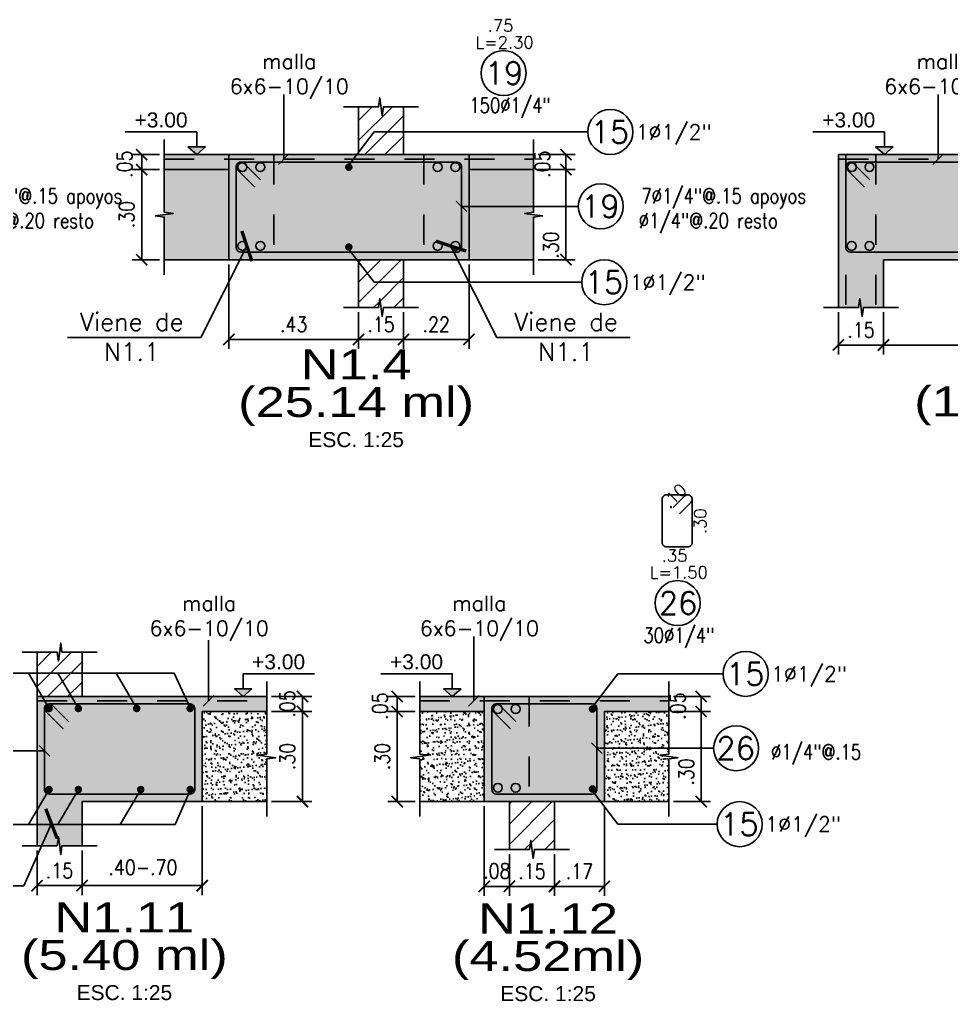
# Model space of a CAD drawing. Header units: millimetres. Extents: x -7.7 to 59, y -25.2 to 13.4.
# Drawn here: x 49.736 to 52.839, y -4.814 to -1.546 of the extents above; entities that cross this region are included whole.
import ezdxf
from ezdxf.enums import TextEntityAlignment as Align

# ---------------------------------------------------------------- set-up
doc = ezdxf.new("R2010")
doc.units = ezdxf.units.MM
doc.header["$LTSCALE"] = 0.05
doc.linetypes.add('DASHDOT2', pattern=[12.7, 6.35, -3.175, 0, -3.175])
doc.linetypes.add('HIDDEN2', pattern=[4.7625, 3.175, -1.5875])
for name, color, linetype in [('ACHURADO', 1, 'Continuous'), ('ACOTADO', 2, 'Continuous'), ('CANT_INVIS', 2, 'HIDDEN2'), ('CONT_CORTE', 4, 'Continuous'), ('TEXTO_REFUERZO', 3, 'Continuous'), ('TITULOS', 1, 'Continuous'), ('TXT_IND', 2, 'Continuous')]:
    doc.layers.add(name, color=color, linetype=linetype)
doc.styles.add('ACOTAMIENTOS', font='romans.shx', dxfattribs={"width": 0.85})
doc.styles.add('ARIAL', font='arial.ttf')
doc.styles.get("Standard").update_dxf_attribs({"font": 'romans.shx'})
doc.dimstyles.new('ACOTA_25', dxfattribs={"dimscale": 0.025, "dimtxt": 2, "dimasz": 1.5, "dimexe": 1.25, "dimexo": 0.625, "dimgap": 1, "dimtad": 1, "dimzin": 4, "dimdsep": 46, "dimtxsty": 'ACOTAMIENTOS', "dimblk1": 'ARCHTICK', "dimblk2": 'ARCHTICK', "dimsah": 1, "dimcen": 1.5, "dimclrd": 1, "dimclre": 1, "dimclrt": 256, "dimadec": 0, "dimazin": 0, "dimtfac": 1, "dimtofl": 0, "dimtmove": 2, "dimatfit": 3, "dimldrblk": 'ARCHTICK', "dimfxl": 0, "dimtolj": 1, "dimtzin": 0, "dimarcsym": 0})
pattern_1 = [(45, (0, -1.76042), (-0.03367596, 0.03367596), [])]
pattern_2 = [(37.5, (-9.187665, -3.564204), (-0.000960019, 0.029364794), [0, -0.0231648, 0, -0.025908, 0, -0.024765]), (7.5, (-9.187665, -3.564204), (0.026971397, 0.043009506), [0, -0.0124968, 0, -0.0208788, 0, -0.008001]), (327.5, (-9.20641, -3.564204), (0.047459542, 8.6231e-05), [0, -0.00762, 0, -0.027432, 0, -0.035814]), (317.5, (-9.20641, -3.564204), (0.045813387, 0.01337576), [0, -0.00381, 0, -0.0179832, 0, -0.020574])]

# ---------------------------------------------------------------- blocks, each defined once
blk = doc.blocks.new('_ARCHTICK')
at = {"color": 0, "linetype": 'ByBlock', "const_width": 0.15}
blk.add_lwpolyline([(-0.5, -0.5), (0.5, 0.5)], dxfattribs=at)
blk = doc.blocks.new('*D62')
at = {"layer": 'ACOTADO', "color": 1, "lineweight": -2}
for p, q in [((50.2021, -2.045), (50.1115, -2.045)), ((50.1427, -2.045), (50.1427, -2.345)), ((50.2021, -2.345), (50.1115, -2.345))]:
    blk.add_line(p, q, dxfattribs=at)
at = {"layer": 'DEFPOINTS', "color": 0}
for p in [(50.2178, -2.045), (50.1427, -2.345), (50.2178, -2.345)]:
    blk.add_point(p, dxfattribs=at)
at = {"layer": 'ACOTADO', "color": 1, "lineweight": -2, "xscale": 0.03750000000000001, "yscale": 0.03750000000000001, "zscale": 0.03750000000000001}
for p, rotation in [((50.1427, -2.045), 90), ((50.1427, -2.345), 270)]:
    blk.add_blockref('_ARCHTICK', p, dxfattribs=dict(at, rotation=rotation))
at = {"layer": 'ACOTADO', "insert": (50.0927, -2.195), "char_height": 0.05, "attachment_point": 5, "rotation": 90, "style": 'ACOTAMIENTOS'}
blk.add_mtext('\\A1;.30', dxfattribs=at)
blk = doc.blocks.new('*D63')
at = {"layer": 'ACOTADO', "color": 1, "lineweight": -2}
for p, q in [((50.2021, -1.995), (50.1115, -1.995)), ((50.1427, -2.045), (50.1427, -1.995)), ((50.2021, -2.045), (50.1115, -2.045))]:
    blk.add_line(p, q, dxfattribs=at)
at = {"layer": 'DEFPOINTS', "color": 0}
for p in [(50.1427, -1.995), (50.2178, -1.995), (50.2178, -2.045)]:
    blk.add_point(p, dxfattribs=at)
at = {"layer": 'ACOTADO', "color": 1, "lineweight": -2, "xscale": 0.03750000000000001, "yscale": 0.03750000000000001, "zscale": 0.03750000000000001}
for p, rotation in [((50.1427, -1.995), 90), ((50.1427, -2.045), 270)]:
    blk.add_blockref('_ARCHTICK', p, dxfattribs=dict(at, rotation=rotation))
at = {"layer": 'ACOTADO', "insert": (50.0859, -2.0271), "char_height": 0.05, "attachment_point": 5, "rotation": 90, "style": 'ACOTAMIENTOS'}
blk.add_mtext('\\A1;.05', dxfattribs=at)
blk = doc.blocks.new('Nivel-elev')
at = {"layer": 'TXT_IND'}
blk.add_hatch(color=1, dxfattribs=at).paths.add_polyline_path([(-0.0585, 0.0506), (0.0585, 0.0506), (0, 0)])
for p, q in [((0, 0), (-0.0585, 0.0506)), ((-0.0585, 0.0506), (0.0585, 0.0506)), ((0.0585, 0.0506), (0, 0))]:
    blk.add_line(p, q, dxfattribs=at)
blk.add_lwpolyline([(-0.4759, 0.1507), (0, 0.1507), (0, 0.0506)], dxfattribs=at)
blk.add_attdef('+2.85', (-0.4759, 0.1706), '', height=0.0975, dxfattribs=at)
blk = doc.blocks.new('*D276')
at = {"layer": 'ACOTADO', "color": 1, "lineweight": -2}
for p, q in [((50.4328, -2.3606), (50.4328, -2.6416)), ((50.8646, -2.5199), (50.8646, -2.6416)), ((50.4328, -2.6104), (50.8646, -2.6104))]:
    blk.add_line(p, q, dxfattribs=at)
at = {"layer": 'DEFPOINTS', "color": 0}
for p in [(50.4328, -2.345), (50.8646, -2.5043), (50.8646, -2.6104)]:
    blk.add_point(p, dxfattribs=at)
at = {"layer": 'ACOTADO', "color": 1, "lineweight": -2, "xscale": 0.03750000000000001, "yscale": 0.03750000000000001, "zscale": 0.03750000000000001, "rotation": 180}
blk.add_blockref('_ARCHTICK', (50.4328, -2.6104), dxfattribs=at)
at = {"layer": 'ACOTADO', "color": 1, "lineweight": -2, "xscale": 0.03750000000000001, "yscale": 0.03750000000000001, "zscale": 0.03750000000000001}
blk.add_blockref('_ARCHTICK', (50.8646, -2.6104), dxfattribs=at)
at = {"layer": 'ACOTADO', "insert": (50.6487, -2.5604), "char_height": 0.05, "attachment_point": 5, "style": 'ACOTAMIENTOS'}
blk.add_mtext('\\A1;.43', dxfattribs=at)
blk = doc.blocks.new('COTA25')
at = {"layer": 'TEXTO_REFUERZO', "color": 1}
blk.add_line((0, -0.0625), (0, 0.0625), dxfattribs=at)
at = {"layer": 'TEXTO_REFUERZO'}
blk.add_line((-0.0177, -0.0177), (0.0177, 0.0177), dxfattribs=at)
blk = doc.blocks.new('Titulos')
at = {"layer": 'TITULOS', "color": 1, "style": 'ARIAL', "width": 1.25}
blk.add_attdef('TITULO_1', text='', height=0.2, dxfattribs=at).set_placement((0, 0.25), align=Align.MIDDLE_CENTER)
at = {"layer": 'TITULOS', "style": 'ARIAL', "width": 1.25}
blk.add_attdef('TITULO_2', text='', height=0.2, dxfattribs=at).set_placement((0, 0), align=Align.MIDDLE_CENTER)
at = {"layer": 'TITULOS', "color": 2, "width": 1.25}
for tag, p in [('ESCALA_1', (0, -0.2505)), ('ESCALA_2', (0, -0.4083))]:
    blk.add_attdef(tag, text='', height=0.1, dxfattribs=at).set_placement(p, align=Align.MIDDLE_CENTER)
blk = doc.blocks.new('*D64')
at = {"layer": 'ACOTADO', "color": 1, "lineweight": -2}
for p, q in [((51.4634, -2.045), (51.5866, -2.045)), ((51.5554, -2.045), (51.5554, -2.345)), ((51.4634, -2.345), (51.5866, -2.345))]:
    blk.add_line(p, q, dxfattribs=at)
at = {"layer": 'DEFPOINTS', "color": 0}
for p in [(51.4478, -2.045), (51.4478, -2.345), (51.5554, -2.345)]:
    blk.add_point(p, dxfattribs=at)
at = {"layer": 'ACOTADO', "color": 1, "lineweight": -2, "xscale": 0.03750000000000001, "yscale": 0.03750000000000001, "zscale": 0.03750000000000001}
for p, rotation in [((51.5554, -2.045), 90), ((51.5554, -2.345), 270)]:
    blk.add_blockref('_ARCHTICK', p, dxfattribs=dict(at, rotation=rotation))
at = {"layer": 'ACOTADO', "insert": (51.5054, -2.2963), "char_height": 0.05, "attachment_point": 5, "rotation": 90, "style": 'ACOTAMIENTOS'}
blk.add_mtext('\\A1;.30', dxfattribs=at)
blk = doc.blocks.new('*D65')
at = {"layer": 'ACOTADO', "color": 1, "lineweight": -2}
for p, q in [((51.4634, -1.995), (51.5866, -1.995)), ((51.5554, -2.045), (51.5554, -1.995)), ((51.4634, -2.045), (51.5866, -2.045))]:
    blk.add_line(p, q, dxfattribs=at)
at = {"layer": 'DEFPOINTS', "color": 0}
for p in [(51.4478, -1.995), (51.5554, -1.995), (51.4478, -2.045)]:
    blk.add_point(p, dxfattribs=at)
at = {"layer": 'ACOTADO', "color": 1, "lineweight": -2, "xscale": 0.03750000000000001, "yscale": 0.03750000000000001, "zscale": 0.03750000000000001}
for p, rotation in [((51.5554, -1.995), 90), ((51.5554, -2.045), 270)]:
    blk.add_blockref('_ARCHTICK', p, dxfattribs=dict(at, rotation=rotation))
at = {"layer": 'ACOTADO', "insert": (51.4774, -2.0271), "char_height": 0.05, "attachment_point": 5, "rotation": 90, "style": 'ACOTAMIENTOS'}
blk.add_mtext('\\A1;.05', dxfattribs=at)
blk = doc.blocks.new('*D315')
at = {"layer": 'ACOTADO', "color": 1, "lineweight": -2}
for p, q in [((50.8646, -2.5199), (50.8646, -2.6416)), ((51.0146, -2.5199), (51.0146, -2.6416)), ((50.8646, -2.6104), (51.0146, -2.6104))]:
    blk.add_line(p, q, dxfattribs=at)
at = {"layer": 'DEFPOINTS', "color": 0}
for p in [(50.8646, -2.5043), (51.0146, -2.5043), (51.0146, -2.6104)]:
    blk.add_point(p, dxfattribs=at)
at = {"layer": 'ACOTADO', "color": 1, "lineweight": -2, "xscale": 0.03750000000000001, "yscale": 0.03750000000000001, "zscale": 0.03750000000000001, "rotation": 180}
blk.add_blockref('_ARCHTICK', (50.8646, -2.6104), dxfattribs=at)
at = {"layer": 'ACOTADO', "color": 1, "lineweight": -2, "xscale": 0.03750000000000001, "yscale": 0.03750000000000001, "zscale": 0.03750000000000001}
blk.add_blockref('_ARCHTICK', (51.0146, -2.6104), dxfattribs=at)
at = {"layer": 'ACOTADO', "insert": (50.9396, -2.5604), "char_height": 0.05, "attachment_point": 5, "style": 'ACOTAMIENTOS'}
blk.add_mtext('\\A1;.15', dxfattribs=at)
blk = doc.blocks.new('*D316')
at = {"layer": 'ACOTADO', "color": 1, "lineweight": -2}
for p, q in [((51.2328, -2.3606), (51.2328, -2.6416)), ((51.0146, -2.5199), (51.0146, -2.6416)), ((51.0146, -2.6104), (51.2328, -2.6104))]:
    blk.add_line(p, q, dxfattribs=at)
at = {"layer": 'DEFPOINTS', "color": 0}
for p in [(51.2328, -2.345), (51.0146, -2.5043), (51.2328, -2.6104)]:
    blk.add_point(p, dxfattribs=at)
at = {"layer": 'ACOTADO', "color": 1, "lineweight": -2, "xscale": 0.03750000000000001, "yscale": 0.03750000000000001, "zscale": 0.03750000000000001, "rotation": 180}
blk.add_blockref('_ARCHTICK', (51.0146, -2.6104), dxfattribs=at)
at = {"layer": 'ACOTADO', "color": 1, "lineweight": -2, "xscale": 0.03750000000000001, "yscale": 0.03750000000000001, "zscale": 0.03750000000000001}
blk.add_blockref('_ARCHTICK', (51.2328, -2.6104), dxfattribs=at)
at = {"layer": 'ACOTADO', "insert": (51.1237, -2.5604), "char_height": 0.05, "attachment_point": 5, "style": 'ACOTAMIENTOS'}
blk.add_mtext('\\A1;.22', dxfattribs=at)
blk = doc.blocks.new('*D335')
at = {"layer": 'ACOTADO', "color": 1, "lineweight": -2}
for p, q in [((52.4631, -2.5199), (52.4631, -2.6604)), ((52.6131, -2.5199), (52.6131, -2.6604)), ((52.4631, -2.6291), (52.6131, -2.6291))]:
    blk.add_line(p, q, dxfattribs=at)
at = {"layer": 'DEFPOINTS', "color": 0}
for p in [(52.4631, -2.5043), (52.6131, -2.5043), (52.6131, -2.6291)]:
    blk.add_point(p, dxfattribs=at)
at = {"layer": 'ACOTADO', "color": 1, "lineweight": -2, "xscale": 0.03750000000000001, "yscale": 0.03750000000000001, "zscale": 0.03750000000000001, "rotation": 180}
blk.add_blockref('_ARCHTICK', (52.4631, -2.6291), dxfattribs=at)
at = {"layer": 'ACOTADO', "color": 1, "lineweight": -2, "xscale": 0.03750000000000001, "yscale": 0.03750000000000001, "zscale": 0.03750000000000001}
blk.add_blockref('_ARCHTICK', (52.6131, -2.6291), dxfattribs=at)
at = {"layer": 'ACOTADO', "insert": (52.5381, -2.5791), "char_height": 0.05, "attachment_point": 5, "style": 'ACOTAMIENTOS'}
blk.add_mtext('\\A1;.15', dxfattribs=at)
blk = doc.blocks.new('*D336')
at = {"layer": 'ACOTADO', "color": 1, "lineweight": -2}
for p, q in [((53.5774, -2.3606), (53.5774, -2.6604)), ((52.6131, -2.5199), (52.6131, -2.6604)), ((52.6131, -2.6291), (53.5774, -2.6291))]:
    blk.add_line(p, q, dxfattribs=at)
at = {"layer": 'DEFPOINTS', "color": 0}
for p in [(53.5774, -2.345), (52.6131, -2.5043), (53.5774, -2.6291)]:
    blk.add_point(p, dxfattribs=at)
at = {"layer": 'ACOTADO', "color": 1, "lineweight": -2, "xscale": 0.03750000000000001, "yscale": 0.03750000000000001, "zscale": 0.03750000000000001, "rotation": 180}
blk.add_blockref('_ARCHTICK', (52.6131, -2.6291), dxfattribs=at)
at = {"layer": 'ACOTADO', "color": 1, "lineweight": -2, "xscale": 0.03750000000000001, "yscale": 0.03750000000000001, "zscale": 0.03750000000000001}
blk.add_blockref('_ARCHTICK', (53.5774, -2.6291), dxfattribs=at)
at = {"layer": 'ACOTADO', "insert": (53.0953, -2.5791), "char_height": 0.05, "attachment_point": 5, "style": 'ACOTAMIENTOS'}
blk.add_mtext('\\A1;.96', dxfattribs=at)
blk = doc.blocks.new('*D371')
at = {"layer": 'ACOTADO', "color": 1, "lineweight": -2}
for p, q in [((49.7941, -4.3119), (49.7941, -4.4603)), ((49.9441, -4.3119), (49.9441, -4.4603)), ((49.7941, -4.4291), (49.9441, -4.4291))]:
    blk.add_line(p, q, dxfattribs=at)
at = {"layer": 'DEFPOINTS', "color": 0}
for p in [(49.7941, -4.2962), (49.9441, -4.2962), (49.9441, -4.4291)]:
    blk.add_point(p, dxfattribs=at)
at = {"layer": 'ACOTADO', "color": 1, "lineweight": -2, "xscale": 0.03750000000000001, "yscale": 0.03750000000000001, "zscale": 0.03750000000000001, "rotation": 180}
blk.add_blockref('_ARCHTICK', (49.7941, -4.4291), dxfattribs=at)
at = {"layer": 'ACOTADO', "color": 1, "lineweight": -2, "xscale": 0.03750000000000001, "yscale": 0.03750000000000001, "zscale": 0.03750000000000001}
blk.add_blockref('_ARCHTICK', (49.9441, -4.4291), dxfattribs=at)
at = {"layer": 'ACOTADO', "insert": (49.8691, -4.3791), "char_height": 0.05, "attachment_point": 5, "style": 'ACOTAMIENTOS'}
blk.add_mtext('\\A1;.15', dxfattribs=at)
blk = doc.blocks.new('*D372')
at = {"layer": 'ACOTADO', "color": 1, "lineweight": -2}
for p, q in [((50.3441, -4.1648), (50.3441, -4.4603)), ((49.9441, -4.3119), (49.9441, -4.4603)), ((49.9441, -4.4291), (50.3441, -4.4291))]:
    blk.add_line(p, q, dxfattribs=at)
at = {"layer": 'DEFPOINTS', "color": 0}
for p in [(50.3441, -4.1492), (49.9441, -4.2962), (50.3441, -4.4291)]:
    blk.add_point(p, dxfattribs=at)
at = {"layer": 'ACOTADO', "color": 1, "lineweight": -2, "xscale": 0.03750000000000001, "yscale": 0.03750000000000001, "zscale": 0.03750000000000001, "rotation": 180}
blk.add_blockref('_ARCHTICK', (49.9441, -4.4291), dxfattribs=at)
at = {"layer": 'ACOTADO', "color": 1, "lineweight": -2, "xscale": 0.03750000000000001, "yscale": 0.03750000000000001, "zscale": 0.03750000000000001}
blk.add_blockref('_ARCHTICK', (50.3441, -4.4291), dxfattribs=at)
at = {"layer": 'ACOTADO', "insert": (50.1469, -4.3682), "char_height": 0.05, "attachment_point": 5, "style": 'ACOTAMIENTOS'}
blk.add_mtext('\\A1;.40-.70', dxfattribs=at)
blk = doc.blocks.new('*D373')
at = {"layer": 'ACOTADO', "color": 1, "lineweight": -2}
for p, q in [((50.5747, -3.8492), (50.7092, -3.8492)), ((50.6779, -4.1492), (50.6779, -3.8492)), ((50.5747, -4.1492), (50.7092, -4.1492))]:
    blk.add_line(p, q, dxfattribs=at)
at = {"layer": 'DEFPOINTS', "color": 0}
for p in [(50.5591, -3.8492), (50.6779, -3.8492), (50.5591, -4.1492)]:
    blk.add_point(p, dxfattribs=at)
at = {"layer": 'ACOTADO', "color": 1, "lineweight": -2, "xscale": 0.03750000000000001, "yscale": 0.03750000000000001, "zscale": 0.03750000000000001}
for p, rotation in [((50.6779, -3.8492), 90), ((50.6779, -4.1492), 270)]:
    blk.add_blockref('_ARCHTICK', p, dxfattribs=dict(at, rotation=rotation))
at = {"layer": 'ACOTADO', "insert": (50.6279, -3.9992), "char_height": 0.05, "attachment_point": 5, "rotation": 90, "style": 'ACOTAMIENTOS'}
blk.add_mtext('\\A1;.30', dxfattribs=at)
blk = doc.blocks.new('*D374')
at = {"layer": 'ACOTADO', "color": 1, "lineweight": -2}
for p, q in [((50.5747, -3.7992), (50.7092, -3.7992)), ((50.6779, -3.8492), (50.6779, -3.7992)), ((50.5747, -3.8492), (50.7092, -3.8492))]:
    blk.add_line(p, q, dxfattribs=at)
at = {"layer": 'DEFPOINTS', "color": 0}
for p in [(50.5591, -3.7992), (50.6779, -3.7992), (50.5591, -3.8492)]:
    blk.add_point(p, dxfattribs=at)
at = {"layer": 'ACOTADO', "color": 1, "lineweight": -2, "xscale": 0.03750000000000001, "yscale": 0.03750000000000001, "zscale": 0.03750000000000001}
for p, rotation in [((50.6779, -3.7992), 90), ((50.6779, -3.8492), 270)]:
    blk.add_blockref('_ARCHTICK', p, dxfattribs=dict(at, rotation=rotation))
at = {"layer": 'ACOTADO', "insert": (50.6279, -3.8242), "char_height": 0.05, "attachment_point": 5, "rotation": 90, "style": 'ACOTAMIENTOS'}
blk.add_mtext('\\A1;.05', dxfattribs=at)
blk = doc.blocks.new('*D359')
at = {"layer": 'ACOTADO', "color": 1, "lineweight": -2}
for p, q in [((51.053, -3.8492), (50.9623, -3.8492)), ((50.9936, -3.8492), (50.9936, -4.1492)), ((51.053, -4.1492), (50.9623, -4.1492))]:
    blk.add_line(p, q, dxfattribs=at)
at = {"layer": 'DEFPOINTS', "color": 0}
for p in [(51.0686, -3.8492), (50.9936, -4.1492), (51.0686, -4.1492)]:
    blk.add_point(p, dxfattribs=at)
at = {"layer": 'ACOTADO', "color": 1, "lineweight": -2, "xscale": 0.03750000000000001, "yscale": 0.03750000000000001, "zscale": 0.03750000000000001}
for p, rotation in [((50.9936, -3.8492), 90), ((50.9936, -4.1492), 270)]:
    blk.add_blockref('_ARCHTICK', p, dxfattribs=dict(at, rotation=rotation))
at = {"layer": 'ACOTADO', "insert": (50.9436, -3.9992), "char_height": 0.05, "attachment_point": 5, "rotation": 90, "style": 'ACOTAMIENTOS'}
blk.add_mtext('\\A1;.30', dxfattribs=at)
blk = doc.blocks.new('*D360')
at = {"layer": 'ACOTADO', "color": 1, "lineweight": -2}
for p, q in [((51.053, -3.7992), (50.9623, -3.7992)), ((50.9936, -3.8492), (50.9936, -3.7992)), ((51.053, -3.8492), (50.9623, -3.8492))]:
    blk.add_line(p, q, dxfattribs=at)
at = {"layer": 'DEFPOINTS', "color": 0}
for p in [(50.9936, -3.7992), (51.0686, -3.7992), (51.0686, -3.8492)]:
    blk.add_point(p, dxfattribs=at)
at = {"layer": 'ACOTADO', "color": 1, "lineweight": -2, "xscale": 0.03750000000000001, "yscale": 0.03750000000000001, "zscale": 0.03750000000000001}
for p, rotation in [((50.9936, -3.7992), 90), ((50.9936, -3.8492), 270)]:
    blk.add_blockref('_ARCHTICK', p, dxfattribs=dict(at, rotation=rotation))
at = {"layer": 'ACOTADO', "insert": (50.9367, -3.8313), "char_height": 0.05, "attachment_point": 5, "rotation": 90, "style": 'ACOTAMIENTOS'}
blk.add_mtext('\\A1;.05', dxfattribs=at)
blk = doc.blocks.new('*D378')
at = {"layer": 'ACOTADO', "color": 1, "lineweight": -2}
for p, q in [((51.2836, -4.1648), (51.2836, -4.4628)), ((51.3674, -4.3241), (51.3674, -4.4628)), ((51.2836, -4.4315), (51.3674, -4.4315))]:
    blk.add_line(p, q, dxfattribs=at)
at = {"layer": 'DEFPOINTS', "color": 0}
for p in [(51.2836, -4.1492), (51.3674, -4.3085), (51.3674, -4.4315)]:
    blk.add_point(p, dxfattribs=at)
at = {"layer": 'ACOTADO', "color": 1, "lineweight": -2, "xscale": 0.03750000000000001, "yscale": 0.03750000000000001, "zscale": 0.03750000000000001, "rotation": 180}
blk.add_blockref('_ARCHTICK', (51.2836, -4.4315), dxfattribs=at)
at = {"layer": 'ACOTADO', "color": 1, "lineweight": -2, "xscale": 0.03750000000000001, "yscale": 0.03750000000000001, "zscale": 0.03750000000000001}
blk.add_blockref('_ARCHTICK', (51.3674, -4.4315), dxfattribs=at)
at = {"layer": 'ACOTADO', "insert": (51.3255, -4.3801), "char_height": 0.05, "attachment_point": 5, "style": 'ACOTAMIENTOS'}
blk.add_mtext('\\A1;.08', dxfattribs=at)
blk = doc.blocks.new('*D361')
at = {"layer": 'ACOTADO', "color": 1, "lineweight": -2}
for p, q in [((51.9142, -3.8492), (52.0375, -3.8492)), ((52.0062, -3.8492), (52.0062, -4.1492)), ((51.9142, -4.1492), (52.0375, -4.1492))]:
    blk.add_line(p, q, dxfattribs=at)
at = {"layer": 'DEFPOINTS', "color": 0}
for p in [(51.8986, -3.8492), (51.8986, -4.1492), (52.0062, -4.1492)]:
    blk.add_point(p, dxfattribs=at)
at = {"layer": 'ACOTADO', "color": 1, "lineweight": -2, "xscale": 0.03750000000000001, "yscale": 0.03750000000000001, "zscale": 0.03750000000000001}
for p, rotation in [((52.0062, -3.8492), 90), ((52.0062, -4.1492), 270)]:
    blk.add_blockref('_ARCHTICK', p, dxfattribs=dict(at, rotation=rotation))
at = {"layer": 'ACOTADO', "insert": (51.9562, -4.0505), "char_height": 0.05, "attachment_point": 5, "rotation": 90, "style": 'ACOTAMIENTOS'}
blk.add_mtext('\\A1;.30', dxfattribs=at)
blk = doc.blocks.new('*D362')
at = {"layer": 'ACOTADO', "color": 1, "lineweight": -2}
for p, q in [((51.9142, -3.7992), (52.0375, -3.7992)), ((52.0062, -3.8492), (52.0062, -3.7992)), ((51.9142, -3.8492), (52.0375, -3.8492))]:
    blk.add_line(p, q, dxfattribs=at)
at = {"layer": 'DEFPOINTS', "color": 0}
for p in [(51.8986, -3.7992), (52.0062, -3.7992), (51.8986, -3.8492)]:
    blk.add_point(p, dxfattribs=at)
at = {"layer": 'ACOTADO', "color": 1, "lineweight": -2, "xscale": 0.03750000000000001, "yscale": 0.03750000000000001, "zscale": 0.03750000000000001}
for p, rotation in [((52.0062, -3.7992), 90), ((52.0062, -3.8492), 270)]:
    blk.add_blockref('_ARCHTICK', p, dxfattribs=dict(at, rotation=rotation))
at = {"layer": 'ACOTADO', "insert": (51.9282, -3.8313), "char_height": 0.05, "attachment_point": 5, "rotation": 90, "style": 'ACOTAMIENTOS'}
blk.add_mtext('\\A1;.05', dxfattribs=at)
blk = doc.blocks.new('*D379')
at = {"layer": 'ACOTADO', "color": 1, "lineweight": -2}
for p, q in [((51.3674, -4.3241), (51.3674, -4.4628)), ((51.5174, -4.3241), (51.5174, -4.4628)), ((51.3674, -4.4315), (51.5174, -4.4315))]:
    blk.add_line(p, q, dxfattribs=at)
at = {"layer": 'DEFPOINTS', "color": 0}
for p in [(51.3674, -4.3085), (51.5174, -4.3085), (51.5174, -4.4315)]:
    blk.add_point(p, dxfattribs=at)
at = {"layer": 'ACOTADO', "color": 1, "lineweight": -2, "xscale": 0.03750000000000001, "yscale": 0.03750000000000001, "zscale": 0.03750000000000001, "rotation": 180}
blk.add_blockref('_ARCHTICK', (51.3674, -4.4315), dxfattribs=at)
at = {"layer": 'ACOTADO', "color": 1, "lineweight": -2, "xscale": 0.03750000000000001, "yscale": 0.03750000000000001, "zscale": 0.03750000000000001}
blk.add_blockref('_ARCHTICK', (51.5174, -4.4315), dxfattribs=at)
at = {"layer": 'ACOTADO', "insert": (51.4424, -4.3815), "char_height": 0.05, "attachment_point": 5, "style": 'ACOTAMIENTOS'}
blk.add_mtext('\\A1;.15', dxfattribs=at)
blk = doc.blocks.new('*D380')
at = {"layer": 'ACOTADO', "color": 1, "lineweight": -2}
for p, q in [((51.6836, -4.1648), (51.6836, -4.4628)), ((51.5174, -4.3241), (51.5174, -4.4628)), ((51.5174, -4.4315), (51.6836, -4.4315))]:
    blk.add_line(p, q, dxfattribs=at)
at = {"layer": 'DEFPOINTS', "color": 0}
for p in [(51.6836, -4.1492), (51.5174, -4.3085), (51.6836, -4.4315)]:
    blk.add_point(p, dxfattribs=at)
at = {"layer": 'ACOTADO', "color": 1, "lineweight": -2, "xscale": 0.03750000000000001, "yscale": 0.03750000000000001, "zscale": 0.03750000000000001, "rotation": 180}
blk.add_blockref('_ARCHTICK', (51.5174, -4.4315), dxfattribs=at)
at = {"layer": 'ACOTADO', "color": 1, "lineweight": -2, "xscale": 0.03750000000000001, "yscale": 0.03750000000000001, "zscale": 0.03750000000000001}
blk.add_blockref('_ARCHTICK', (51.6836, -4.4315), dxfattribs=at)
at = {"layer": 'ACOTADO', "insert": (51.6005, -4.3815), "char_height": 0.05, "attachment_point": 5, "style": 'ACOTAMIENTOS'}
blk.add_mtext('\\A1;.17', dxfattribs=at)

msp = doc.modelspace()

# ---------------------------------------------------------------- hatches: boundary and pattern name
at = {"layer": 'ACHURADO'}
h = msp.add_hatch(dxfattribs=at)
h.set_pattern_fill('ANSI31', color=256, scale=0.015, style=0)
h.set_pattern_definition(pattern_1)
h.paths.add_polyline_path([(51.0146, -1.8357), (50.9476, -1.8357), (50.9436, -1.8657), (50.9356, -1.8057), (50.9316, -1.8357), (50.8646, -1.8357), (50.8646, -1.995), (51.0146, -1.995)])
h = msp.add_hatch(color=254, dxfattribs=at)
h.dxf.hatch_style = 1
h.paths.add_polyline_path([(51.2328, -2.045), (51.4478, -2.045), (51.4478, -1.995), (50.2178, -1.995), (50.2178, -2.045), (50.4328, -2.045), (50.4328, -2.345), (51.2328, -2.345)])
h = msp.add_hatch(color=254, dxfattribs=at)
h.dxf.hatch_style = 1
h.paths.add_polyline_path([(53.5774, -2.045), (53.7924, -2.045), (53.7924, -1.995), (52.4631, -1.995), (52.4631, -2.5043), (52.5301, -2.5043), (52.5341, -2.4743), (52.5421, -2.5343), (52.5461, -2.5043), (52.6131, -2.5043), (52.6131, -2.345), (53.5774, -2.345)])
h = msp.add_hatch(dxfattribs=at)
h.set_pattern_fill('AR-SAND', color=1, scale=0.0006, angle=360, style=0)
h.set_pattern_definition([(37.5, (0, -1.760421), (-0.000960019, 0.029364794), [0, -0.0231648, 0, -0.025908, 0, -0.024765]), (7.5, (0, -1.76042), (0.026971397, 0.043009506), [0, -0.0124968, 0, -0.0208788, 0, -0.008001]), (327.5, (-0.018745, -1.76042), (0.047459542, 8.6231e-05), [0, -0.00762, 0, -0.027432, 0, -0.035814]), (317.5, (-0.018745, -1.76042), (0.045813387, 0.01337576), [0, -0.00381, 0, -0.0179832, 0, -0.020574])])
h.paths.add_polyline_path([(50.4328, -2.045), (50.2178, -2.045), (50.2178, -2.187), (50.2478, -2.191), (50.1878, -2.199), (50.2178, -2.203), (50.2178, -2.345), (50.4328, -2.345)])
h.paths.add_polyline_path([(51.4478, -2.045), (51.2328, -2.045), (51.2328, -2.345), (51.4478, -2.345), (51.4478, -2.203), (51.4778, -2.199), (51.4178, -2.191), (51.4478, -2.187)])
h = msp.add_hatch(dxfattribs=at)
h.set_pattern_fill('ANSI31', color=256, scale=0.015, style=0)
h.set_pattern_definition(pattern_1)
h.paths.add_polyline_path([(51.0146, -2.5043), (50.9476, -2.5043), (50.9436, -2.5343), (50.9356, -2.4743), (50.9316, -2.5043), (50.8646, -2.5043), (50.8646, -2.345), (51.0146, -2.345)])
h = msp.add_hatch(dxfattribs=at)
h.set_pattern_fill('ANSI31', color=256, scale=0.015, style=0)
h.set_pattern_definition([(45, (21.21133, -3.792055), (-0.03367596, 0.03367596), [])])
h.paths.add_polyline_path([(49.9441, -3.6517), (49.8771, -3.6517), (49.8731, -3.6217), (49.8651, -3.6817), (49.8611, -3.6517), (49.7941, -3.6517), (49.7941, -3.7992), (49.9441, -3.7992)])
h = msp.add_hatch(color=254, dxfattribs=at)
h.dxf.hatch_style = 1
h.paths.add_polyline_path([(50.3441, -3.8492), (50.5591, -3.8492), (50.5591, -3.7992), (49.7941, -3.7992), (49.7941, -4.1492), (49.7941, -4.2962), (49.8611, -4.2962), (49.8651, -4.2662), (49.8731, -4.3262), (49.8771, -4.2962), (49.9441, -4.2962), (49.9441, -4.1492), (50.3441, -4.1492)])
h = msp.add_hatch(color=254, dxfattribs=at)
h.dxf.hatch_style = 1
h.paths.add_polyline_path([(51.6836, -3.8492), (51.8986, -3.8492), (51.8986, -3.7992), (51.0686, -3.7992), (51.0686, -3.8492), (51.2836, -3.8492), (51.2836, -4.1492), (51.6836, -4.1492)])
h = msp.add_hatch(dxfattribs=at)
h.set_pattern_fill('AR-SAND', color=1, scale=0.0006, angle=360, style=0)
h.set_pattern_definition(pattern_2)
h.paths.add_polyline_path([(50.5591, -4.0072), (50.5891, -4.0032), (50.5291, -3.9952), (50.5591, -3.9912), (50.5591, -3.8492), (50.3441, -3.8492), (50.3441, -4.1492), (50.5591, -4.1492)])
h = msp.add_hatch(dxfattribs=at)
h.set_pattern_fill('AR-SAND', color=1, scale=0.0006, angle=360, style=0)
h.set_pattern_definition(pattern_2)
h.paths.add_polyline_path([(51.2836, -3.8492), (51.0686, -3.8492), (51.0686, -3.9912), (51.0986, -3.9952), (51.0386, -4.0032), (51.0686, -4.0072), (51.0686, -4.1492), (51.2836, -4.1492)])
h = msp.add_hatch(dxfattribs=at)
h.set_pattern_fill('AR-SAND', color=1, scale=0.0006, angle=360, style=0)
h.set_pattern_definition(pattern_2)
h.paths.add_polyline_path([(51.8686, -3.9952), (51.8986, -3.9912), (51.8986, -3.8492), (51.6836, -3.8492), (51.6836, -4.1492), (51.8986, -4.1492), (51.8986, -4.0072), (51.9286, -4.0032)])
h = msp.add_hatch(dxfattribs=at)
h.set_pattern_fill('ANSI31', color=256, scale=0.015, style=0)
h.set_pattern_definition([(45, (0.502837, -3.56463), (-0.03367596, 0.03367596), [])])
h.paths.add_polyline_path([(51.5174, -4.3085), (51.4504, -4.3085), (51.4464, -4.3385), (51.4384, -4.2785), (51.4344, -4.3085), (51.3674, -4.3085), (51.3674, -4.1492), (51.5174, -4.1492)])

# ---------------------------------------------------------------- linework, layer by layer
for p, q in [((50.2178, -2.345), (50.4328, -2.345)), ((51.4478, -2.345), (51.2328, -2.345)), ((50.5591, -4.1492), (50.3441, -4.1492)), ((51.0686, -4.1492), (51.2836, -4.1492)), ((51.8986, -4.1492), (51.6836, -4.1492))]:
    msp.add_line(p, q, dxfattribs=at)
at = {"layer": 'ACOTADO'}
for centre in [(50.4781, -2.0368), (50.5375, -2.0368), (51.1281, -2.0368), (51.1875, -2.0368), (52.5073, -2.0368), (52.5084, -2.0368), (52.5664, -2.0368), (50.4781, -2.2991), (50.5375, -2.2991), (51.1281, -2.2991), (51.1875, -2.2991), (52.5073, -2.2991), (52.5664, -2.2991), (51.3289, -3.8411), (51.3883, -3.8411), (51.3289, -4.1033), (51.3883, -4.1033)]:
    msp.add_circle(centre, 0.0148, dxfattribs=at)
at = {"layer": 'CANT_INVIS', "ltscale": 0.25}
for p, q in [((50.4328, -1.995), (50.4328, -2.345)), ((50.5828, -1.995), (50.5828, -2.345)), ((51.0828, -1.995), (51.0828, -2.345)), ((51.2328, -1.995), (51.2328, -2.345)), ((52.4881, -1.995), (52.4881, -2.5043)), ((52.5881, -1.995), (52.5881, -2.5043)), ((51.2836, -3.7992), (51.2836, -4.1492)), ((51.4336, -3.7992), (51.4336, -4.1492))]:
    msp.add_line(p, q, dxfattribs=at)
at = {"layer": 'CONT_CORTE'}
for p, q in [((50.8646, -1.8357), (50.8646, -1.995)), ((51.0146, -1.8357), (51.0146, -1.995)), ((50.2178, -1.995), (51.4478, -1.995)), ((52.4631, -1.995), (53.7924, -1.995)), ((52.4631, -2.5043), (52.4631, -1.995)), ((51.2328, -2.045), (51.4478, -2.045)), ((50.4328, -2.345), (51.2328, -2.345)), ((50.8646, -2.5043), (50.8646, -2.345)), ((51.0146, -2.5043), (51.0146, -2.345)), ((52.6131, -2.345), (53.5774, -2.345)), ((52.6131, -2.5043), (52.6131, -2.345)), ((49.7941, -3.7992), (49.7941, -3.6517)), ((49.9441, -3.7992), (49.9441, -3.6517)), ((49.7941, -3.7988), (49.7941, -3.7992)), ((49.7941, -4.1492), (49.7941, -3.7988)), ((49.7941, -3.7992), (50.5591, -3.7992)), ((51.0686, -3.7992), (51.8986, -3.7992)), ((51.6836, -3.8492), (51.8986, -3.8492)), ((49.7941, -4.1492), (49.7941, -4.2962)), ((49.9441, -4.1492), (50.3441, -4.1492)), ((49.9441, -4.1492), (49.9441, -4.2962)), ((51.2836, -4.1492), (51.6836, -4.1492)), ((51.3674, -4.3085), (51.3674, -4.1492)), ((51.5174, -4.3085), (51.5174, -4.1492))]:
    msp.add_line(p, q, dxfattribs=at)
at = {"layer": 'CONT_CORTE', "color": 1}
for points in [[(51.0646, -1.8357), (50.9476, -1.8357), (50.9436, -1.8657), (50.9356, -1.8057), (50.9316, -1.8357), (50.8146, -1.8357)], [(50.2178, -1.945), (50.2178, -2.187), (50.2478, -2.191), (50.1878, -2.199), (50.2178, -2.203), (50.2178, -2.395)], [(51.4478, -1.945), (51.4478, -2.187), (51.4178, -2.191), (51.4778, -2.199), (51.4478, -2.203), (51.4478, -2.395)], [(51.0646, -2.5043), (50.9476, -2.5043), (50.9436, -2.5343), (50.9356, -2.4743), (50.9316, -2.5043), (50.8146, -2.5043)], [(52.6631, -2.5043), (52.5461, -2.5043), (52.5421, -2.5343), (52.5341, -2.4743), (52.5301, -2.5043), (52.4131, -2.5043)], [(49.7441, -3.6517), (49.8611, -3.6517), (49.8651, -3.6817), (49.8731, -3.6217), (49.8771, -3.6517), (49.9941, -3.6517)], [(50.5591, -3.7492), (50.5591, -3.9912), (50.5291, -3.9952), (50.5891, -4.0032), (50.5591, -4.0072), (50.5591, -4.1992)], [(51.0686, -3.7492), (51.0686, -3.9912), (51.0986, -3.9952), (51.0386, -4.0032), (51.0686, -4.0072), (51.0686, -4.1992)], [(51.8986, -3.7492), (51.8986, -3.9912), (51.8686, -3.9952), (51.9286, -4.0032), (51.8986, -4.0072), (51.8986, -4.1992)], [(49.7441, -4.2962), (49.8611, -4.2962), (49.8651, -4.2662), (49.8731, -4.3262), (49.8771, -4.2962), (49.9941, -4.2962)], [(51.5674, -4.3085), (51.4504, -4.3085), (51.4464, -4.3385), (51.4384, -4.2785), (51.4344, -4.3085), (51.3174, -4.3085)]]:
    msp.add_lwpolyline(points, dxfattribs=at)
at = {"layer": 'CONT_CORTE'}
for points in [[(50.2178, -2.045), (50.4328, -2.045), (50.4328, -2.345)], [(51.2328, -2.345), (51.2328, -2.045), (51.2328, -2.045)], [(50.3441, -4.1492), (50.3441, -3.8492), (50.5591, -3.8492)], [(51.0686, -3.8492), (51.2836, -3.8492), (51.2836, -4.1492)], [(51.6836, -4.1492), (51.6836, -3.8492), (51.6836, -3.8492)]]:
    msp.add_lwpolyline(points, dxfattribs=at)
at = {"layer": 'TEXTO_REFUERZO', "color": 1, "ltscale": 0.2}
for p, q in [((50.6155, -1.795), (50.6155, -2.01)), ((52.7951, -1.795), (52.7951, -2.01)), ((50.3652, -3.6118), (50.3652, -3.8142)), ((51.2487, -3.5992), (51.2487, -3.8142))]:
    msp.add_line(p, q, dxfattribs=at)
at = {"layer": 'TEXTO_REFUERZO'}
for p, q in [((50.5978, -2.0277), (50.6332, -1.9923)), ((52.7775, -2.0277), (52.8128, -1.9923)), ((50.3476, -3.8319), (50.3829, -3.7965)), ((51.231, -3.8319), (51.2663, -3.7965))]:
    msp.add_line(p, q, dxfattribs=at)
at = {"layer": 'TEXTO_REFUERZO', "color": 5}
for p, q in [((51.1928, -2.02), (50.4728, -2.02)), ((53.5374, -2.02), (52.5031, -2.02)), ((50.4578, -2.035), (50.4578, -2.305)), ((51.2078, -2.3046), (51.2078, -2.035)), ((52.4881, -2.035), (52.4881, -2.305)), ((50.4728, -2.32), (51.1928, -2.32)), ((52.5031, -2.32), (53.5374, -2.32)), ((51.6436, -3.8242), (51.3236, -3.8242)), ((51.3086, -3.8392), (51.3086, -4.1092)), ((51.6586, -4.1088), (51.6586, -3.8392)), ((51.3236, -4.1242), (51.6436, -4.1242))]:
    msp.add_line(p, q, dxfattribs=at)
at = {"layer": 'TEXTO_REFUERZO', "color": 1}
for p, q in [((50.2508, -3.722), (49.7096, -3.722)), ((49.8341, -3.8392), (49.7654, -3.722)), ((49.9318, -3.8392), (49.8631, -3.722)), ((50.126, -3.8392), (50.0572, -3.722)), ((50.3049, -3.8392), (50.2508, -3.722)), ((49.8341, -4.1088), (49.7654, -4.2259)), ((49.9318, -4.1088), (49.8631, -4.2259)), ((50.1394, -4.1088), (50.0707, -4.2259)), ((50.3049, -4.1088), (50.2536, -4.2259)), ((50.2536, -4.2259), (49.7096, -4.2259))]:
    msp.add_line(p, q, dxfattribs=at)
for points in [[(50.8275, -2.037), (50.9171, -1.9198), (51.6283, -1.9198)], [(51.2078, -2.1674), (51.5966, -2.1674)], [(50.8275, -2.303), (50.9171, -2.4201), (51.6084, -2.4201)], [(51.639, -3.8412), (51.7287, -3.724), (52.0791, -3.724)], [(49.8191, -3.9806), (49.7102, -3.9806)], [(51.6586, -3.9717), (52.0474, -3.9717)], [(51.639, -4.1072), (51.7287, -4.2244), (52.0593, -4.2244)]]:
    msp.add_lwpolyline(points, dxfattribs=at)
at = {"layer": 'TEXTO_REFUERZO', "linetype": 'DASHDOT2', "ltscale": 0.25}
for points in [[(50.2178, -2.01), (51.4478, -2.01)], [(52.4631, -2.01), (53.7924, -2.01)], [(49.7941, -3.8142), (50.5591, -3.8142)], [(51.0686, -3.8142), (51.8986, -3.8142)]]:
    msp.add_lwpolyline(points, dxfattribs=at)
at = {"layer": 'TEXTO_REFUERZO', "color": 5}
for points in [[(50.5378, -2.0788), (50.4834, -2.0244, 1), (50.4622, -2.0456), (50.5187, -2.1022), (50.4622, -2.0456, -1), (50.4834, -2.0244)], [(52.5681, -2.0788), (52.5137, -2.0244, 1), (52.4925, -2.0456), (52.5491, -2.1022), (52.4925, -2.0456, -1), (52.5137, -2.0244)], [(49.8191, -4.1092, 0.414214), (49.8341, -4.1242), (50.3041, -4.1242, 0.422294), (50.3191, -4.1088), (50.3191, -3.8392, 0.414214), (50.3041, -3.8242), (49.8341, -3.8242, 0.414214), (49.8191, -3.8392)], [(49.8991, -3.883), (49.8447, -3.8286, 1), (49.8235, -3.8498), (49.8801, -3.9064), (49.8235, -3.8498, -1), (49.8447, -3.8286)], [(51.3886, -3.883), (51.3342, -3.8286, 1), (51.313, -3.8498), (51.3696, -3.9064), (51.313, -3.8498, -1), (51.3342, -3.8286)]]:
    msp.add_lwpolyline(points, format="xyb", close=True, dxfattribs=at)
at = {"layer": 'TEXTO_REFUERZO', "color": 1, "const_width": 0.0125}
for points in [[(50.8262, -2.037, -1), (50.8387, -2.037, -1)], [(50.8262, -2.303, 1), (50.8387, -2.303, 1)], [(49.8278, -3.8392, -1), (49.8403, -3.8392, -1)], [(49.9256, -3.8392, -1), (49.9381, -3.8392, -1)], [(50.1197, -3.8392, -1), (50.1322, -3.8392, -1)], [(50.3103, -3.8392, 1), (50.2978, -3.8392, 1)], [(51.6378, -3.8412, -1), (51.6503, -3.8412, -1)], [(49.8278, -4.1092, -1), (49.8403, -4.1092, -1)], [(49.9256, -4.1092, -1), (49.9381, -4.1092, -1)], [(50.1332, -4.1092, -1), (50.1457, -4.1092, -1)], [(50.3103, -4.1092, 1), (50.2978, -4.1092, 1)], [(51.6378, -4.1072, 1), (51.6503, -4.1072, 1)]]:
    msp.add_lwpolyline(points, format="xyb", close=True, dxfattribs=at)
at = {"layer": 'TEXTO_REFUERZO', "color": 5}
msp.add_lwpolyline([(51.9334, -3.1915), (51.9714, -3.1535, 0.668179), (51.9608, -3.1279), (51.8908, -3.1279, 0.414214), (51.8758, -3.1429), (51.8758, -3.2865, 0.414214), (51.8908, -3.3015), (51.9608, -3.3015, 0.414214), (51.9758, -3.2865), (51.9758, -3.1429, 0.668179), (51.9502, -3.1323), (51.9122, -3.1703)], format="xyb", dxfattribs=at)
at = {"layer": 'TEXTO_REFUERZO', "color": 3}
for centre in [(51.3479, -1.7237), (51.7033, -1.9198), (51.6716, -2.1674), (51.6834, -2.4201), (51.9277, -3.4883), (52.1541, -3.724), (52.1224, -3.9717), (52.1343, -4.2244)]:
    msp.add_circle(centre, 0.075, dxfattribs=at)
at = {"layer": 'TEXTO_REFUERZO', "color": 5}
for centre, start, end in [((50.4728, -2.035), 90, 180), ((51.1928, -2.035), 360, 90), ((50.4728, -2.305), 180, 270), ((51.1928, -2.305), 270.0156, 1.5919), ((52.5031, -2.305), 180, 270), ((51.3236, -3.8392), 90, 180), ((51.6436, -3.8392), 360, 90), ((51.3236, -4.1092), 180, 270), ((51.6436, -4.1092), 270.0156, 1.5919)]:
    msp.add_arc(centre, 0.015, start, end, dxfattribs=at)

# ---------------------------------------------------------------- block references
at = {"layer": 'TEXTO_REFUERZO', "color": 5, "xscale": -1}
for p in [(51.2078, -2.1674), (51.6586, -3.9717)]:
    msp.add_blockref('COTA25', p, dxfattribs=at)
at = {"layer": 'TEXTO_REFUERZO', "color": 5, "xscale": -1, "rotation": 180}
msp.add_blockref('COTA25', (49.8191, -3.9806), dxfattribs=at)
at = {"layer": 'TITULOS'}
ref = msp.add_blockref('Titulos', (50.8568, -2.8188), dxfattribs=dict(at, xscale=0.5, yscale=0.5, zscale=0.5))
ref.add_attrib('TITULO_1', 'N1.4', dxfattribs={"color": 1, "height": 0.1, "style": 'ARIAL', "width": 1.25}).set_placement((50.8568, -2.6938), align=Align.MIDDLE_CENTER)
ref.add_attrib('TITULO_2', '(25.14 ml)', dxfattribs={"height": 0.1, "style": 'ARIAL', "width": 1.25}).set_placement((50.8568, -2.8188), align=Align.MIDDLE_CENTER)
ref.add_attrib('ESCALA_1', 'ESC. 1:25', dxfattribs={"color": 2, "height": 0.05, "style": 'ARIAL'}).set_placement((50.8568, -2.9441), align=Align.MIDDLE_CENTER)
ref = msp.add_blockref('Titulos', (53.1083, -2.8169), dxfattribs=dict(at, xscale=0.5, yscale=0.5, zscale=0.5))
ref.add_attrib('TITULO_1', 'N1.5', dxfattribs={"color": 1, "height": 0.1, "style": 'ARIAL', "width": 1.25}).set_placement((53.1083, -2.6919), align=Align.MIDDLE_CENTER)
ref.add_attrib('TITULO_2', '(17.77 ml)', dxfattribs={"height": 0.1, "style": 'ARIAL', "width": 1.25}).set_placement((53.1083, -2.8169), align=Align.MIDDLE_CENTER)
ref.add_attrib('ESCALA_1', 'ESC. 1:25', dxfattribs={"color": 2, "height": 0.05, "style": 'ARIAL'}).set_placement((53.1083, -2.9421), align=Align.MIDDLE_CENTER)
ref = msp.add_blockref('Titulos', (50.085, -4.66), dxfattribs=dict(at, xscale=0.5, yscale=0.5, zscale=0.5))
ref.add_attrib('TITULO_1', 'N1.11', dxfattribs={"color": 1, "height": 0.1, "style": 'ARIAL', "width": 1.25}).set_placement((50.085, -4.535), align=Align.MIDDLE_CENTER)
ref.add_attrib('TITULO_2', '(5.40 ml)', dxfattribs={"height": 0.1, "style": 'ARIAL', "width": 1.25}).set_placement((50.085, -4.66), align=Align.MIDDLE_CENTER)
ref.add_attrib('ESCALA_1', 'ESC. 1:25', dxfattribs={"color": 2, "height": 0.05, "style": 'ARIAL'}).set_placement((50.085, -4.7852), align=Align.MIDDLE_CENTER)
ref = msp.add_blockref('Titulos', (51.496, -4.6635), dxfattribs=dict(at, xscale=0.5, yscale=0.5, zscale=0.5))
ref.add_attrib('TITULO_1', 'N1.12', dxfattribs={"color": 1, "height": 0.1, "style": 'ARIAL', "width": 1.25}).set_placement((51.496, -4.5385), align=Align.MIDDLE_CENTER)
ref.add_attrib('TITULO_2', '(4.52ml)', dxfattribs={"height": 0.1, "style": 'ARIAL', "width": 1.25}).set_placement((51.496, -4.6635), align=Align.MIDDLE_CENTER)
ref.add_attrib('ESCALA_1', 'ESC. 1:25', dxfattribs={"color": 2, "height": 0.05, "style": 'ARIAL'}).set_placement((51.496, -4.7887), align=Align.MIDDLE_CENTER)
at = {"layer": 'TXT_IND'}
ref = msp.add_blockref('Nivel-elev', (50.3261, -1.995), dxfattribs=dict(at, xscale=0.5, yscale=0.5, zscale=0.5))
ref.add_attrib('+2.85', '+3.00', dxfattribs={"height": 0.05, "style": 'ARIAL'}).set_placement((50.2072, -1.9196), align=Align.BOTTOM_CENTER)
ref = msp.add_blockref('Nivel-elev', (52.6162, -1.995), dxfattribs=dict(at, xscale=0.5, yscale=0.5, zscale=0.5))
ref.add_attrib('+2.85', '+3.00', dxfattribs={"height": 0.05, "style": 'ARIAL'}).set_placement((52.4973, -1.9196), align=Align.BOTTOM_CENTER)
ref = msp.add_blockref('Nivel-elev', (50.4807, -3.7992), dxfattribs=dict(at, xscale=-0.5, yscale=0.5, zscale=0.5))
ref.add_attrib('+2.85', '+3.00', dxfattribs={"height": 0.05, "style": 'ARIAL'}).set_placement((50.5986, -3.7238), align=Align.BOTTOM_CENTER)
ref = msp.add_blockref('Nivel-elev', (51.177, -3.7992), dxfattribs=dict(at, xscale=0.5, yscale=0.5, zscale=0.5))
ref.add_attrib('+2.85', '+3.00', dxfattribs={"height": 0.05, "style": 'ARIAL'}).set_placement((51.058, -3.7238), align=Align.BOTTOM_CENTER)

# ---------------------------------------------------------------- texts
at = {"layer": 'TEXTO_REFUERZO', "color": 2}
for s, p in [('.75', (51.3377, -1.5657)), ('L=2.30', (51.3514, -1.6215)), ('.35', (51.9175, -3.3304)), ('L=1.50', (51.9312, -3.3861))]:
    msp.add_text(s, height=0.04, dxfattribs=at).set_placement(p, align=Align.MIDDLE_CENTER)
at = {"layer": 'TEXTO_REFUERZO', "color": 3}
for s, p in [('19', (51.3494, -1.7237)), ('15', (51.7018, -1.9198)), ('19', (51.6701, -2.1674)), ('15', (51.6819, -2.4201)), ('26', (51.9292, -3.4883)), ('15', (52.1526, -3.724)), ('26', (52.1209, -3.9717)), ('15', (52.1328, -4.2244))]:
    msp.add_text(s, height=0.075, dxfattribs=at).set_placement(p, align=Align.MIDDLE_CENTER)
at = {"layer": 'TEXTO_REFUERZO', "color": 2, "width": 0.8}
for s, p in [('150%%C1/4"', (51.2339, -1.8309)), ('30%%C1/4"', (51.8137, -3.5956))]:
    msp.add_text(s, height=0.05, dxfattribs=at).set_placement(p, align=Align.MIDDLE_LEFT)
at = {"layer": 'TEXTO_REFUERZO', "color": 2}
for p in [(51.7883, -1.9198), (51.7684, -2.4201), (52.2391, -3.724), (52.2193, -4.2244)]:
    msp.add_text('1%%C1/2"', height=0.05, dxfattribs=at).set_placement(p, align=Align.MIDDLE_LEFT)
at = {"layer": 'TEXTO_REFUERZO', "color": 2, "width": 0.8}
for s, p in [('7%%C1/4"@.15 apoyos', (50.078, -2.1326)), ('7%%C1/4"@.15 apoyos', (52.3555, -2.1326)), ('%%C1/4"@.20 resto', (49.9836, -2.2147)), ('%%C1/4"@.20 resto', (52.2611, -2.2147)), ('%%C1/4"@.15 ', (52.5662, -3.9838))]:
    msp.add_text(s, height=0.05, dxfattribs=at).set_placement(p, align=Align.MIDDLE_RIGHT)
at = {"layer": 'TEXTO_REFUERZO', "color": 2}
for s, rotation, p in [('.10', 45, (51.9169, -3.1316)), ('.30', 90, (52.0031, -3.2161))]:
    msp.add_text(s, height=0.04, rotation=rotation, dxfattribs=at).set_placement(p, align=Align.MIDDLE_CENTER)
at = {"layer": 'TEXTO_REFUERZO', "color": 2, "char_height": 0.05, "attachment_point": 8}
for insert, width in [((50.6342, -1.8097), 0.77905), ((52.8139, -1.8097), 0.77905), ((50.3675, -3.6139), 0.26075), ((51.2674, -3.6139), 0.77905)]:
    msp.add_mtext('malla\\P6x6-10/10', dxfattribs=dict(at, insert=insert, width=width))
at = {"layer": 'TXT_IND', "color": 4, "char_height": 0.06, "attachment_point": 8}
for insert in [(50.1096, -2.6816), (51.5559, -2.6816)]:
    msp.add_mtext('Viene de\\PN1.1', dxfattribs=dict(at, insert=insert))

# ---------------------------------------------------------------- dimensions: what is measured, and where the dimension line sits
at = {"layer": 'ACOTADO'}
for base, p1, p2, picture, middle in [((50.1427, -1.995), (50.2178, -2.045), (50.2178, -1.995), '*D63', (50.0859, -2.0271)), ((51.5554, -1.995), (51.4478, -2.045), (51.4478, -1.995), '*D65', (51.4774, -2.0271)), ((51.5554, -2.345), (51.4478, -2.045), (51.4478, -2.345), '*D64', (51.5054, -2.2963)), ((50.6779, -3.7992), (50.5591, -3.8492), (50.5591, -3.7992), '*D374', (50.6279, -3.8242)), ((50.9936, -3.7992), (51.0686, -3.8492), (51.0686, -3.7992), '*D360', (50.9367, -3.8313)), ((52.0062, -3.7992), (51.8986, -3.8492), (51.8986, -3.7992), '*D362', (51.9282, -3.8313)), ((52.0062, -4.1492), (51.8986, -3.8492), (51.8986, -4.1492), '*D361', (51.9562, -4.0505))]:
    dim = msp.add_linear_dim(base=base, p1=p1, p2=p2, angle=90, dimstyle='ACOTA_25', dxfattribs=at)
    dim.commit()
    dim.dimension.update_dxf_attribs({"geometry": picture, "text_midpoint": middle, "dimtype": 160})
for base, p1, p2, angle, picture, middle in [((50.1427, -2.345), (50.2178, -2.045), (50.2178, -2.345), 90, '*D62', (50.0927, -2.195)), ((53.5774, -2.6291), (52.6131, -2.5043), (53.5774, -2.345), 180, '*D336', (53.0953, -2.5791)), ((50.6779, -3.8492), (50.5591, -4.1492), (50.5591, -3.8492), 90, '*D373', (50.6279, -3.9992)), ((50.9936, -4.1492), (51.0686, -3.8492), (51.0686, -4.1492), 90, '*D359', (50.9436, -3.9992))]:
    dim = msp.add_linear_dim(base=base, p1=p1, p2=p2, angle=angle, dimstyle='ACOTA_25', dxfattribs=at)
    dim.commit()
    dim.dimension.update_dxf_attribs({"geometry": picture, "text_midpoint": middle})
for base, p1, p2, picture, middle in [((50.8646, -2.6104), (50.4328, -2.345), (50.8646, -2.5043), '*D276', (50.6487, -2.5604)), ((51.2328, -2.6104), (51.0146, -2.5043), (51.2328, -2.345), '*D316', (51.1237, -2.5604)), ((51.0146, -2.6104), (50.8646, -2.5043), (51.0146, -2.5043), '*D315', (50.9396, -2.5604)), ((51.6836, -4.4315), (51.5174, -4.3085), (51.6836, -4.1492), '*D380', (51.6005, -4.3815)), ((49.9441, -4.4291), (49.7941, -4.2962), (49.9441, -4.2962), '*D371', (49.8691, -4.3791)), ((51.5174, -4.4315), (51.3674, -4.3085), (51.5174, -4.3085), '*D379', (51.4424, -4.3815))]:
    dim = msp.add_linear_dim(base=base, p1=p1, p2=p2, dimstyle='ACOTA_25', dxfattribs=at)
    dim.commit()
    dim.dimension.update_dxf_attribs({"geometry": picture, "text_midpoint": middle})
dim = msp.add_aligned_dim(p1=(52.4631, -2.5043), p2=(52.6131, -2.5043), distance=-0.1249, dimstyle='ACOTA_25', dxfattribs=at)
dim.commit()
dim.dimension.update_dxf_attribs({"geometry": '*D335', "text_midpoint": (52.5381, -2.5791)})
dim = msp.add_linear_dim(base=(50.3441, -4.4291), p1=(49.9441, -4.2962), p2=(50.3441, -4.1492), text='.40-.70', dimstyle='ACOTA_25', dxfattribs=at)
dim.commit()
dim.dimension.update_dxf_attribs({"geometry": '*D372', "text_midpoint": (50.1469, -4.3682), "dimtype": 160})
dim = msp.add_linear_dim(base=(51.3674, -4.4315), p1=(51.2836, -4.1492), p2=(51.3674, -4.3085), dimstyle='ACOTA_25', dxfattribs=at)
dim.commit()
dim.dimension.update_dxf_attribs({"geometry": '*D378', "text_midpoint": (51.3255, -4.3801), "dimtype": 160})

# ---------------------------------------------------------------- leaders
at = {"layer": 'TXT_IND'}
for points in [[(50.4929, -2.2998), (50.3397, -2.6046), (49.8958, -2.6046)], [(51.1727, -2.2998), (51.3259, -2.6046), (51.7698, -2.6046)], [(49.8422, -4.2227), (49.7498, -4.4295), (49.3059, -4.4295)]]:
    msp.add_leader(points, dimstyle='ACOTA_25', override={"dimasz": 3, "dimgap": 1, "dimtad": 0}, dxfattribs=at)

doc.saveas('drawing.dxf')
